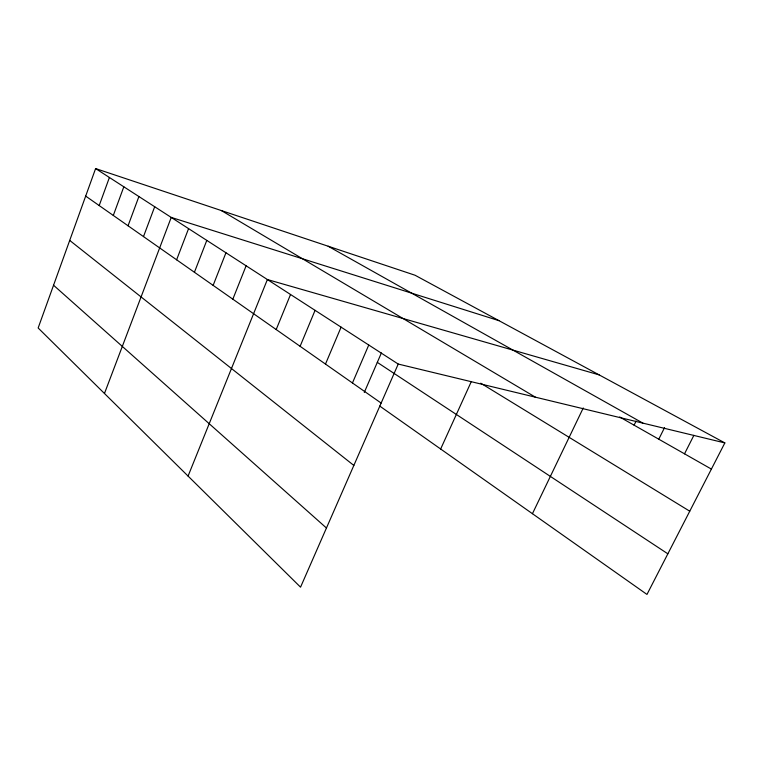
<?xml version="1.0" encoding="UTF-8"?>
<svg xmlns="http://www.w3.org/2000/svg" width="763" height="763" viewBox="0 0 763 763"><rect width="100%" height="100%" fill="white"/><g stroke="black" fill="none" stroke-linecap="round" stroke-linejoin="round"><path stroke-width="1.14" d="M724.85 442.921L415.062 275.243L95.604 168.566L38.15 327.985L300.546 587.176L398.229 364.056L724.85 442.921L646.976 594.434L379.697 406.04M99.19 205.562L109.405 177.483M113.305 215.452L123.825 186.801M128.05 225.781L138.904 196.539M143.492 236.597L154.689 206.735M104.464 393.489L171.227 217.417L498.992 320.67M176.615 259.801L188.575 228.623M194.422 272.267L206.792 240.393M213.135 285.381L225.953 252.772M232.829 299.182L246.115 265.801M188.07 476.074L267.384 279.535L599.146 374.881M276.187 329.549L290.541 294.499M300.107 346.307L315.071 310.341M325.486 364.075L341.099 327.146M352.449 382.969L368.758 345.019M364.294 392.401L381.386 352.954M440.652 449.006L471.324 381.529M532.44 513.699L583.256 407.967M634.091 425.172L636.123 421.042M658.774 439.192L664.544 427.633M684.516 453.823L693.891 435.33M328.157 246.23L642.894 423.131M619.67 416.979L711.402 469.092M221.356 210.559L535.416 397.18M480.738 383.198L689.752 511.2M95.604 168.566L398.229 364.056M377.304 362.368L667.854 553.814M85.685 196.101L381.147 403.074M69.71 240.412L353.841 465.44M53.553 285.238L326.45 528.006"/></g></svg>
